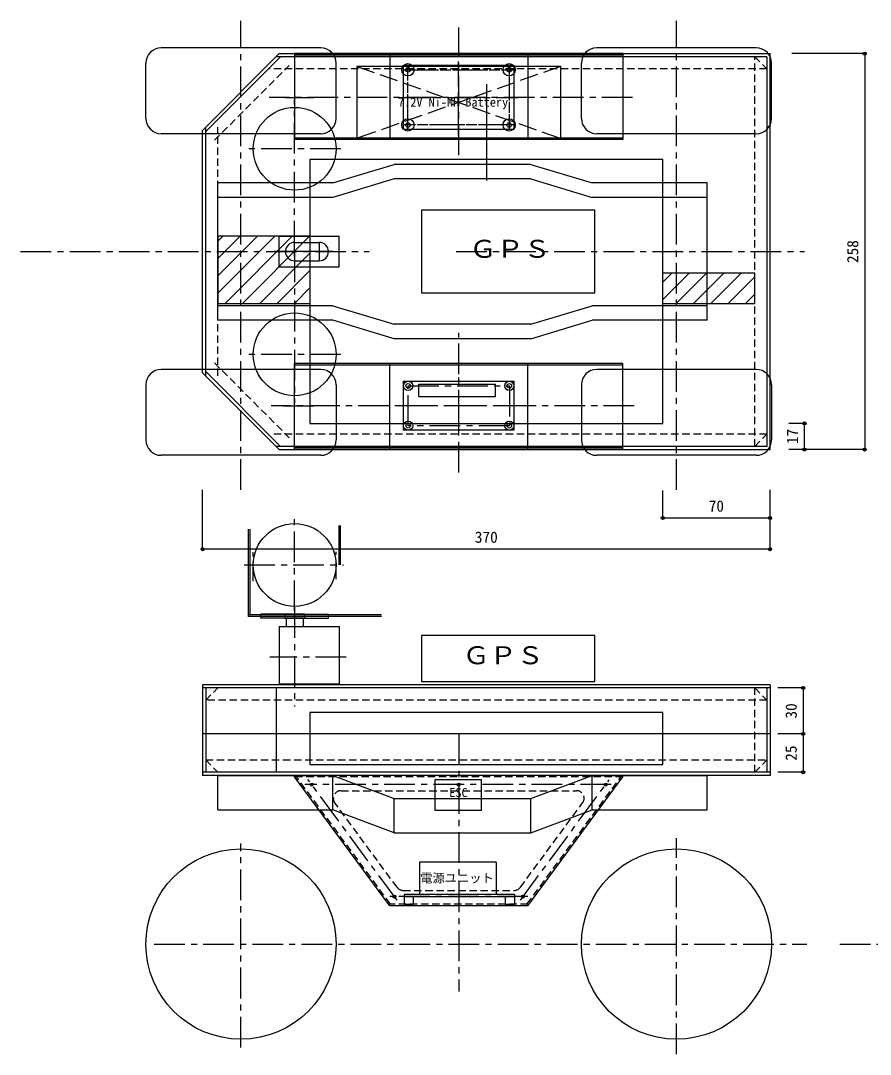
# Model space of a CAD drawing. Units: millimetres, scale not verified. Extents: x -511 to 749, y -380 to 307.
# Drawn here: x -511 to 43, y -367 to 307 of the extents above; entities that cross this region are included whole.
import ezdxf
from ezdxf.enums import TextEntityAlignment as Align

# ---------------------------------------------------------------- set-up
doc = ezdxf.new("R2010")
doc.units = ezdxf.units.MM
doc.header["$LTSCALE"] = 4
doc.header["$PDMODE"] = 32
doc.header["$PDSIZE"] = 2
for name, pattern in [('CHAIN1', [8, 5, -1, 1, -1]), ('DASHED1', [1.8, 1.2, -0.6]), ('DASHED3', [4, 3, -1])]:
    doc.linetypes.add(name, pattern=pattern)
for name, color, linetype in [('0-0', 7, 'Continuous'), ('0-1', 7, 'Continuous'), ('0-2', 6, 'Continuous'), ('0-3', 3, 'Continuous'), ('0-7', 7, 'Continuous'), ('0-8', 7, 'DASHED3'), ('0-9', 6, 'Continuous'), ('0-A', 7, 'Continuous'), ('0-B', 7, 'Continuous'), ('0-C', 4, 'Continuous'), ('0-D', 3, 'Continuous'), ('0-E', 7, 'Continuous'), ('0-F', 4, 'Continuous')]:
    doc.layers.add(name, color=color, linetype=linetype)
doc.styles.add('ＭＳ ゴシック', font='')
doc.styles.get('ＭＳ ゴシック').set_extended_font_data('MS Gothic')

msp = doc.modelspace()

# ---------------------------------------------------------------- linework, layer by layer
at = {"layer": '0-0', "color": 4, "linetype": 'CHAIN1'}
for p, q in [((-367.267, 1.302), (-367.267, 307.136)), ((-83.267, 1.302), (-83.267, 307.136)), ((-510.94, 156.649), (-283.757, 156.649)), ((-226.94, 156.649), (0.243, 156.649)), ((-83.267, -366.569), (-83.267, -225.589)), ((-367.267, -362.079), (-367.267, -229.181)), ((-423.838, -294.732), (1.794, -294.732)), ((23.26, -294.732), (333.056, -294.732))]:
    msp.add_line(p, q, dxfattribs=at)
at = {"layer": '0-0'}
for p, q in [((-315.267, 289.449), (-419.267, 289.449)), ((-31.267, 289.449), (-135.267, 289.449)), ((-429.267, 243.449), (-429.267, 279.449)), ((-305.267, 243.449), (-305.267, 279.449)), ((-145.267, 243.449), (-145.267, 279.449)), ((-21.267, 243.449), (-21.267, 279.449)), ((-315.267, 233.449), (-419.267, 233.449)), ((-31.267, 233.449), (-135.267, 233.449)), ((-307.267, 201.449), (-267.267, 213.449)), ((-178.267, 213.449), (-267.267, 213.449)), ((-178.267, 213.449), (-138.267, 201.449)), ((-267.267, 203.949), (-307.267, 191.949)), ((-178.267, 203.949), (-267.267, 203.949)), ((-178.267, 203.949), (-138.267, 191.949)), ((-382.267, 111.849), (-382.267, 201.449)), ((-307.267, 201.449), (-382.267, 201.449)), ((-63.267, 201.449), (-138.267, 201.449)), ((-63.267, 111.849), (-63.267, 201.449)), ((-307.267, 191.949), (-382.267, 191.949)), ((-63.267, 191.949), (-138.267, 191.949)), ((-307.267, 121.349), (-382.267, 121.349)), ((-307.267, 121.349), (-267.267, 109.349)), ((-178.267, 109.349), (-138.267, 121.349)), ((-63.267, 121.349), (-138.267, 121.349)), ((-307.267, 111.849), (-382.267, 111.849)), ((-267.267, 99.849), (-307.267, 111.849)), ((-178.267, 109.349), (-267.267, 109.349)), ((-178.267, 99.849), (-138.267, 111.849)), ((-63.267, 111.849), (-138.267, 111.849)), ((-178.267, 99.849), (-267.267, 99.849)), ((-315.267, 79.849), (-419.267, 79.849)), ((-31.267, 79.849), (-135.267, 79.849)), ((-429.267, 69.849), (-429.267, 33.849)), ((-305.267, 69.849), (-305.267, 33.849)), ((-145.267, 69.849), (-145.267, 33.849)), ((-21.267, 69.849), (-21.267, 33.849)), ((-315.267, 23.849), (-419.267, 23.849)), ((-31.267, 23.849), (-135.267, 23.849)), ((-382.267, -207.132), (-382.267, -184.732)), ((-382.267, -184.732), (-307.267, -184.732)), ((-307.267, -207.132), (-307.267, -184.732)), ((-307.267, -184.732), (-267.267, -199.732)), ((-178.267, -199.732), (-138.267, -184.732)), ((-138.267, -207.132), (-138.267, -184.732)), ((-138.267, -184.732), (-63.267, -184.732)), ((-63.267, -207.132), (-63.267, -184.732)), ((-267.267, -222.132), (-267.267, -199.732)), ((-267.267, -199.732), (-178.267, -199.732)), ((-178.267, -222.132), (-178.267, -199.732)), ((-382.267, -207.132), (-307.267, -207.132)), ((-267.267, -222.132), (-307.267, -207.132)), ((-178.267, -222.132), (-138.267, -207.132)), ((-138.267, -207.132), (-63.267, -207.132)), ((-267.267, -222.132), (-178.267, -222.132))]:
    msp.add_line(p, q, dxfattribs=at)
for centre in [(-367.267, -294.732), (-83.267, -294.732)]:
    msp.add_circle(centre, 62, dxfattribs=at)
for centre, start, end in [((-419.267, 279.449), 90, 180), ((-315.267, 279.449), 0, 90), ((-135.267, 279.449), 90, 180), ((-31.267, 279.449), 0, 90), ((-419.267, 243.449), 180, 270), ((-315.267, 243.449), 270, 0), ((-135.267, 243.449), 180, 270), ((-31.267, 243.449), 270, 0), ((-419.267, 69.849), 90, 180), ((-315.267, 69.849), 0, 90), ((-135.267, 69.849), 90, 180), ((-31.267, 69.849), 0, 90), ((-419.267, 33.849), 180, 270), ((-315.267, 33.849), 270, 0), ((-135.267, 33.849), 180, 270), ((-31.267, 33.849), 270, 0)]:
    msp.add_arc(centre, 10, start, end, dxfattribs=at)
at = {"layer": '0-1'}
for p, q in [((-392.267, 235.649), (-342.267, 285.649)), ((-390.267, 234.821), (-341.438, 283.649)), ((-24.267, 283.649), (-344.267, 283.649)), ((-342.267, 285.649), (-22.267, 285.649)), ((-24.267, 283.649), (-24.267, 29.649)), ((-22.267, 27.649), (-22.267, 285.649)), ((-390.267, 75.649), (-390.267, 237.649)), ((-392.267, 77.649), (-392.267, 235.649)), ((-392.267, 77.649), (-342.267, 27.649)), ((-390.267, 78.477), (-341.438, 29.649)), ((-24.267, 29.649), (-344.267, 29.649)), ((-342.267, 27.649), (-22.267, 27.649)), ((-22.267, -125.732), (-392.267, -125.732)), ((-392.267, -125.732), (-392.267, -184.732)), ((-22.267, -127.732), (-392.267, -127.732)), ((-390.267, -127.732), (-390.267, -182.732)), ((-344.267, -127.732), (-344.267, -182.732)), ((-24.267, -127.732), (-24.267, -182.732)), ((-22.267, -125.732), (-22.267, -184.732)), ((-22.267, -157.732), (-392.267, -157.732)), ((-22.267, -182.732), (-392.267, -182.732)), ((-22.267, -184.732), (-392.267, -184.732))]:
    msp.add_line(p, q, dxfattribs=at)
at = {"layer": '0-1', "linetype": 'DASHED1'}
for p, q in [((-32.267, 283.649), (-24.267, 275.649)), ((-32.267, 29.649), (-32.267, 283.649)), ((-384.61, 229.164), (-335.781, 277.992)), ((-24.267, 275.649), (-348.774, 275.649)), ((-382.267, 75.649), (-382.267, 237.649)), ((-384.61, 84.134), (-335.781, 35.306)), ((-24.267, 37.649), (-347.491, 37.649)), ((-32.267, 29.649), (-24.267, 37.649)), ((-390.267, -135.732), (-382.267, -127.732)), ((-32.267, -127.732), (-24.267, -135.732)), ((-32.267, -182.732), (-32.267, -127.732)), ((-24.267, -135.732), (-390.267, -135.732)), ((-390.267, -174.732), (-382.267, -182.732)), ((-390.267, -174.732), (-24.267, -174.732)), ((-32.267, -182.732), (-24.267, -174.732))]:
    msp.add_line(p, q, dxfattribs=at)
at = {"layer": '0-2', "color": 4, "linetype": 'CHAIN1'}
for p, q in [((-225.267, 219.467), (-225.267, 302.702)), ((-111.871, 257.149), (-348.91, 257.149)), ((-338.663, 257.149), (-319.728, 257.149)), ((-225.267, 12.67), (-225.267, 103.666)), ((-110.857, 56.149), (-347.624, 56.149)), ((-339.677, 56.149), (-318.683, 56.149)), ((-265.439, -266.169), (-323.61, -187.358)), ((-185.094, -266.169), (-127.095, -187.59)), ((-125.795, -190.732), (-325.629, -190.732)), ((-180.267, -263.732), (-270.267, -263.732))]:
    msp.add_line(p, q, dxfattribs=at)
at = {"layer": '0-2'}
for p, q in [((-332.267, 285.649), (-332.267, 229.649)), ((-118.267, 285.649), (-332.267, 285.649)), ((-118.267, 284.649), (-332.267, 284.649)), ((-118.267, 283.649), (-332.267, 283.649)), ((-270.267, 285.649), (-270.267, 229.649)), ((-180.267, 285.649), (-180.267, 229.649)), ((-118.267, 285.649), (-118.267, 229.649)), ((-118.267, 230.649), (-332.267, 230.649)), ((-118.267, 229.649), (-332.267, 229.649)), ((-332.267, 27.649), (-332.267, 83.649)), ((-118.267, 83.649), (-332.267, 83.649)), ((-118.267, 82.649), (-332.267, 82.649)), ((-270.267, 27.649), (-270.267, 83.649)), ((-180.267, 27.649), (-180.267, 83.649)), ((-118.267, 27.649), (-118.267, 83.649)), ((-118.267, 29.649), (-332.267, 29.649)), ((-118.267, 28.649), (-332.267, 28.649)), ((-118.267, 27.649), (-332.267, 27.649)), ((-332.267, -185.732), (-332.267, -184.732)), ((-118.267, -184.732), (-332.267, -184.732)), ((-270.267, -269.732), (-332.267, -185.732)), ((-180.267, -269.732), (-118.267, -185.732)), ((-118.267, -185.732), (-118.267, -184.732)), ((-270.267, -269.732), (-270.267, -268.732)), ((-180.267, -269.732), (-180.267, -268.732)), ((-180.267, -269.732), (-270.267, -269.732))]:
    msp.add_line(p, q, dxfattribs=at)
at = {"layer": '0-2', "linetype": 'CHAIN1'}
msp.add_line((-225.267, -157.828), (-225.267, -325.697), dxfattribs=at)
at = {"layer": '0-2', "linetype": 'DASHED1'}
for p, q in [((-118.267, -185.732), (-332.267, -185.732)), ((-269.762, -268.732), (-331.024, -185.732)), ((-180.772, -268.732), (-119.51, -185.732)), ((-302.047, -194.732), (-148.486, -194.732)), ((-265.475, -257.702), (-306.07, -202.702)), ((-185.059, -257.702), (-144.464, -202.702)), ((-261.452, -259.732), (-189.082, -259.732)), ((-180.267, -268.732), (-270.267, -268.732))]:
    msp.add_line(p, q, dxfattribs=at)
at = {"layer": '0-2', "color": 4, "linetype": 'CHAIN1'}
for points in [[(-258.368, 275.149), (-192.368, 275.149), (-192.368, 239.149), (-258.368, 239.149)], [(-258.267, 69.149), (-192.267, 69.149), (-192.267, 43.149), (-258.267, 43.149)]]:
    msp.add_lwpolyline(points, close=True, dxfattribs=at)
at = {"layer": '0-2', "color": 7}
for centre in [(-258.368, 275.149), (-192.368, 275.149), (-258.368, 239.149), (-192.368, 239.149), (-258.267, 69.149), (-192.267, 69.149), (-258.267, 43.149), (-192.267, 43.149)]:
    msp.add_circle(centre, 1.5, dxfattribs=at)
at = {"layer": '0-2'}
for centre in [(-321.119, -190.732), (-225.267, -190.732), (-129.415, -190.732), (-267.238, -263.732), (-183.296, -263.732)]:
    msp.add_circle(centre, 1, dxfattribs=at)
at = {"layer": '0-2', "linetype": 'DASHED1'}
for centre, start, end in [((-302.047, -199.732), 90, 216.43086), ((-148.486, -199.732), 323.56914, 90), ((-261.452, -254.732), 216.43086, 270), ((-189.082, -254.732), 270, 323.56914)]:
    msp.add_arc(centre, 5, start, end, dxfattribs=at)
at = {"layer": '0-3'}
for p, q in [((-362.267, -81.132), (-362.267, -24.36)), ((-361.267, -80.132), (-361.267, -24.36)), ((-303.267, -47.632), (-303.267, -21.882)), ((-302.267, -47.632), (-302.267, -21.882)), ((-275.677, -80.132), (-362.267, -80.132)), ((-275.677, -81.132), (-362.267, -81.132))]:
    msp.add_line(p, q, dxfattribs=at)
at = {"layer": '0-3', "color": 4, "linetype": 'DASHED3'}
for p, q in [((-359.267, -58.093), (-359.267, -39.251)), ((-305.267, -56.845), (-305.267, -39.024))]:
    msp.add_line(p, q, dxfattribs=at)
at = {"layer": '0-7'}
msp.add_lwpolyline([(-210.639, -207.553), (-240.639, -207.553), (-240.639, -187.553), (-210.639, -187.553)], close=True, dxfattribs=at)
at = {"layer": '0-8'}
for p, q in [((-291.767, 277.366), (-158.767, 230.366)), ((-158.767, 277.366), (-291.767, 230.366))]:
    msp.add_line(p, q, dxfattribs=at)
at = {"layer": '0-8', "linetype": 'Continuous'}
msp.add_lwpolyline([(-291.767, 230.366), (-158.767, 230.366), (-158.767, 277.366), (-291.767, 277.366)], close=True, dxfattribs=at)
at = {"layer": '0-9', "linetype": 'CHAIN1'}
for p, q in [((-332.267, 156.649), (-332.267, 255.54)), ((-302.131, 223.649), (-365.681, 223.649)), ((-332.267, 156.649), (-332.267, 57.758)), ((-302.131, 89.649), (-365.681, 89.649)), ((-332.267, -77.768), (-332.267, -14.218)), ((-365.165, -47.632), (-300.376, -47.632))]:
    msp.add_line(p, q, dxfattribs=at)
at = {"layer": '0-9', "color": 7}
for points in [[(-249.561, 129.649), (-136.561, 129.649), (-136.561, 183.649), (-249.561, 183.649)], [(-249.561, -123.653), (-136.561, -123.653), (-136.561, -93.653), (-249.561, -93.653)]]:
    msp.add_lwpolyline(points, close=True, dxfattribs=at)
at = {"layer": '0-9'}
for centre in [(-332.267, 223.649), (-332.267, 89.649), (-332.267, -47.632)]:
    msp.add_circle(centre, 27, dxfattribs=at)
at = {"layer": '0-A'}
for p, q in [((-342.267, 166.649), (-303.267, 166.649)), ((-342.267, 166.649), (-303.267, 166.649)), ((-342.267, 146.649), (-342.267, 166.649)), ((-342.267, 146.649), (-342.267, 166.649)), ((-332.267, 162.649), (-316.267, 162.649)), ((-303.267, 146.649), (-303.267, 166.649)), ((-303.267, 146.649), (-303.267, 166.649)), ((-332.267, 150.649), (-316.267, 150.649)), ((-342.267, 146.649), (-303.267, 146.649)), ((-342.267, 146.649), (-303.267, 146.649)), ((-342.267, 146.649), (-303.267, 146.649)), ((-325.767, -79.632), (-354.267, -79.632)), ((-354.267, -82.232), (-354.267, -79.632)), ((-338.767, -79.632), (-310.267, -79.632)), ((-338.767, -79.632), (-338.767, -82.232)), ((-325.767, -79.632), (-325.767, -82.232)), ((-310.267, -82.232), (-310.267, -79.632)), ((-325.767, -82.232), (-354.267, -82.232)), ((-338.767, -82.232), (-310.267, -82.232)), ((-337.767, -82.232), (-337.767, -87.632)), ((-326.767, -82.232), (-326.767, -87.632)), ((-342.267, -87.632), (-342.267, -125.132)), ((-342.267, -87.632), (-303.267, -87.632)), ((-303.267, -87.632), (-303.267, -125.132)), ((-342.267, -125.132), (-303.267, -125.132))]:
    msp.add_line(p, q, dxfattribs=at)
at = {"layer": '0-A', "color": 4, "linetype": 'CHAIN1'}
for p, q in [((-316.267, 162.649), (-316.267, 150.649)), ((-319.998, 156.649), (-345.432, 156.649)), ((-332.267, 153.332), (-332.267, 159.329)), ((-332.267, -75.158), (-332.267, -139.773)), ((-298.608, -107.632), (-348.426, -107.632))]:
    msp.add_line(p, q, dxfattribs=at)
at = {"layer": '0-A', "linetype": 'CHAIN1'}
msp.add_line((-307.045, 156.649), (-345.432, 156.649), dxfattribs=at)
at = {"layer": '0-A'}
for centre, start, end in [((-332.267, 156.649), 90, 270), ((-316.267, 156.649), 270, 90)]:
    msp.add_arc(centre, 6, start, end, dxfattribs=at)
at = {"layer": '0-B', "color": 4}
for p, q in [((-207.267, 265.83), (-207.267, 202.973)), ((0.193, 44.649), (-9.943, 44.649)), ((0.193, 27.649), (0.193, 44.649)), ((0.193, 27.649), (-9.943, 27.649)), ((-92.267, -17.061), (-92.267, 0.898)), ((-22.267, -17.061), (-22.267, 0.898)), ((-22.267, -17.061), (-92.267, -17.061))]:
    msp.add_line(p, q, dxfattribs=at)
at = {"layer": '0-B'}
for p, q in [((-322.267, 166.649), (-382.267, 166.649)), ((-382.267, 166.649), (-382.267, 122.649)), ((-382.267, 129.515), (-345.133, 166.649)), ((-382.267, 140.829), (-356.447, 166.649)), ((-382.267, 152.143), (-367.76, 166.649)), ((-382.267, 163.456), (-379.074, 166.649)), ((-377.819, 122.649), (-333.819, 166.649)), ((-366.506, 122.649), (-322.506, 166.649)), ((-355.192, 122.649), (-322.267, 155.574)), ((-343.878, 122.649), (-322.267, 144.26)), ((-32.267, 142.649), (-92.267, 142.649)), ((-92.267, 125.359), (-74.977, 142.649)), ((-92.267, 136.673), (-86.29, 142.649)), ((-83.663, 122.649), (-63.663, 142.649)), ((-72.349, 122.649), (-52.349, 142.649)), ((-61.035, 122.649), (-41.035, 142.649)), ((-32.267, 122.649), (-32.267, 142.649)), ((-49.722, 122.649), (-32.267, 140.104)), ((-332.564, 122.649), (-322.267, 132.947)), ((-38.408, 122.649), (-32.267, 128.79)), ((-322.267, 122.649), (-382.267, 122.649)), ((-32.267, 122.649), (-92.267, 122.649))]:
    msp.add_line(p, q, dxfattribs=at)
for points in [[(-322.267, 44.649), (-92.267, 44.649), (-92.267, 216.649), (-322.267, 216.649)], [(-322.267, -177.732), (-92.267, -177.732), (-92.267, -143.732), (-322.267, -143.732)]]:
    msp.add_lwpolyline(points, close=True, dxfattribs=at)
at = {"layer": '0-B', "color": 4}
for p in [(0.193, 44.649), (0.193, 27.649), (-92.267, -17.061), (-22.267, -17.061)]:
    msp.add_point(p, dxfattribs=at)
at = {"layer": '0-C', "linetype": 'CHAIN1'}
for p, q in [((-258.368, 236.149), (-258.368, 278.149)), ((-225.368, 232.238), (-225.368, 280.5)), ((-192.368, 278.149), (-192.368, 236.149)), ((-261.368, 275.149), (-189.368, 275.149)), ((-264.811, 257.149), (-186.823, 257.149)), ((-189.368, 239.149), (-261.368, 239.149))]:
    msp.add_line(p, q, dxfattribs=at)
at = {"layer": '0-C'}
msp.add_lwpolyline([(-261.368, 278.149), (-189.368, 278.149), (-189.368, 236.149), (-261.368, 236.149)], close=True, dxfattribs=at)
for centre in [(-258.368, 275.149), (-192.368, 275.149), (-258.368, 239.149), (-192.368, 239.149)]:
    msp.add_circle(centre, 4, dxfattribs=at)
at = {"layer": '0-D', "linetype": 'CHAIN1'}
for p, q in [((-258.368, 236.149), (-258.368, 278.149)), ((-225.368, 232.238), (-225.368, 280.5)), ((-192.368, 278.149), (-192.368, 236.149)), ((-261.368, 275.149), (-189.368, 275.149)), ((-189.368, 239.149), (-261.368, 239.149))]:
    msp.add_line(p, q, dxfattribs=at)
at = {"layer": '0-D'}
msp.add_lwpolyline([(-261.368, 278.149), (-189.368, 278.149), (-189.368, 236.149), (-261.368, 236.149)], close=True, dxfattribs=at)
for centre in [(-258.368, 275.149), (-192.368, 275.149), (-258.368, 239.149), (-192.368, 239.149)]:
    msp.add_circle(centre, 4, dxfattribs=at)
at = {"layer": '0-E', "color": 4, "linetype": 'CHAIN1'}
for p, q in [((-225.267, 38.513), (-225.267, 74.598)), ((-258.267, 43.149), (-258.267, 69.149)), ((-182.877, 56.149), (-271.268, 56.149)), ((-192.267, 43.149), (-258.267, 43.149))]:
    msp.add_line(p, q, dxfattribs=at)
at = {"layer": '0-E'}
for p, q in [((-251.267, 70.149), (-201.267, 70.149)), ((-251.267, 62.149), (-251.267, 70.149)), ((-201.267, 62.149), (-201.267, 70.149)), ((-251.267, 62.149), (-201.267, 62.149)), ((-250.95, -241.358), (-250.95, -262.358)), ((-200.95, -241.358), (-250.95, -241.358)), ((-200.95, -241.358), (-200.95, -262.358)), ((-260.95, -262.358), (-260.95, -263.858)), ((-188.95, -262.358), (-260.95, -262.358)), ((-260.95, -263.858), (-260.95, -268.858)), ((-254.95, -268.858), (-260.95, -268.858)), ((-254.95, -263.858), (-254.95, -268.858)), ((-194.95, -263.858), (-194.95, -268.858)), ((-188.95, -268.858), (-194.95, -268.858)), ((-188.95, -263.858), (-188.95, -268.858))]:
    msp.add_line(p, q, dxfattribs=at)
msp.add_lwpolyline([(-261.267, 40.149), (-261.267, 72.149), (-189.267, 72.149), (-189.267, 40.149)], close=True, dxfattribs=at)
at = {"layer": '0-E', "color": 4, "linetype": 'CHAIN1'}
msp.add_lwpolyline([(-258.267, 69.149), (-192.267, 69.149), (-192.267, 43.149)], dxfattribs=at)
at = {"layer": '0-E'}
msp.add_lwpolyline([(-188.95, -262.358), (-188.95, -263.858), (-260.95, -263.858)], dxfattribs=at)
for centre in [(-258.267, 69.149), (-192.267, 69.149), (-258.267, 43.149), (-192.267, 43.149)]:
    msp.add_circle(centre, 3, dxfattribs=at)
at = {"layer": '0-F'}
for p, q in [((39.478, 285.649), (-7.943, 285.649)), ((39.478, 285.649), (39.478, 27.649)), ((39.478, 27.649), (-7.943, 27.649)), ((-392.267, -37.363), (-392.267, 1.304)), ((-22.267, -37.363), (-22.267, 1.304)), ((-22.267, -37.363), (-392.267, -37.363)), ((-0.645, -127.732), (-17.222, -127.732)), ((-0.645, -127.732), (-0.645, -157.732)), ((-0.645, -157.732), (-17.222, -157.732)), ((-0.645, -157.732), (-0.645, -182.732)), ((-0.645, -182.732), (-17.222, -182.732))]:
    msp.add_line(p, q, dxfattribs=at)
for p in [(39.478, 285.649), (39.478, 27.649), (-392.267, -37.363), (-22.267, -37.363), (-0.645, -127.732), (-0.645, -157.732), (-0.645, -182.732)]:
    msp.add_point(p, dxfattribs=at)

# ---------------------------------------------------------------- texts
at = {"layer": '0-7', "color": 4, "style": 'ＭＳ ゴシック'}
msp.add_text('ESC', height=5.865, dxfattribs=at).set_placement((-231.435, -200.656), align=Align.BOTTOM_LEFT)
at = {"layer": '0-8', "color": 4, "style": 'ＭＳ ゴシック'}
msp.add_text('7.2V Ni-MH Battery', height=5.865, dxfattribs=at).set_placement((-264.859, 249.376), align=Align.BOTTOM_LEFT)
at = {"layer": '0-9', "color": 7, "style": 'ＭＳ ゴシック', "width": 1.1}
for p in [(-218.204, 149.061), (-222.694, -115.837)]:
    msp.add_text('ＧＰＳ', height=11.73, dxfattribs=at).set_placement(p, align=Align.BOTTOM_LEFT)
at = {"layer": '0-B', "color": 4, "style": 'ＭＳ ゴシック'}
msp.add_text('17', height=7.331, rotation=90, dxfattribs=at).set_placement((-1.807, 31.149), align=Align.BOTTOM_LEFT)
msp.add_text('70', height=7.331, dxfattribs=at).set_placement((-62.267, -15.061), align=Align.BOTTOM_LEFT)
at = {"layer": '0-E', "color": 4, "style": 'ＭＳ ゴシック'}
msp.add_text('電源ユニット', height=5.865, dxfattribs=at).set_placement((-250.379, -256.371), align=Align.BOTTOM_LEFT)
at = {"layer": '0-F', "style": 'ＭＳ ゴシック'}
for s, p in [('258', (37.478, 149.149)), ('30', (-2.645, -147.732)), ('25', (-2.645, -175.232))]:
    msp.add_text(s, height=7.331, rotation=90, dxfattribs=at).set_placement(p, align=Align.BOTTOM_LEFT)
msp.add_text('370', height=7.331, dxfattribs=at).set_placement((-214.767, -35.363), align=Align.BOTTOM_LEFT)

doc.saveas('drawing.dxf')
